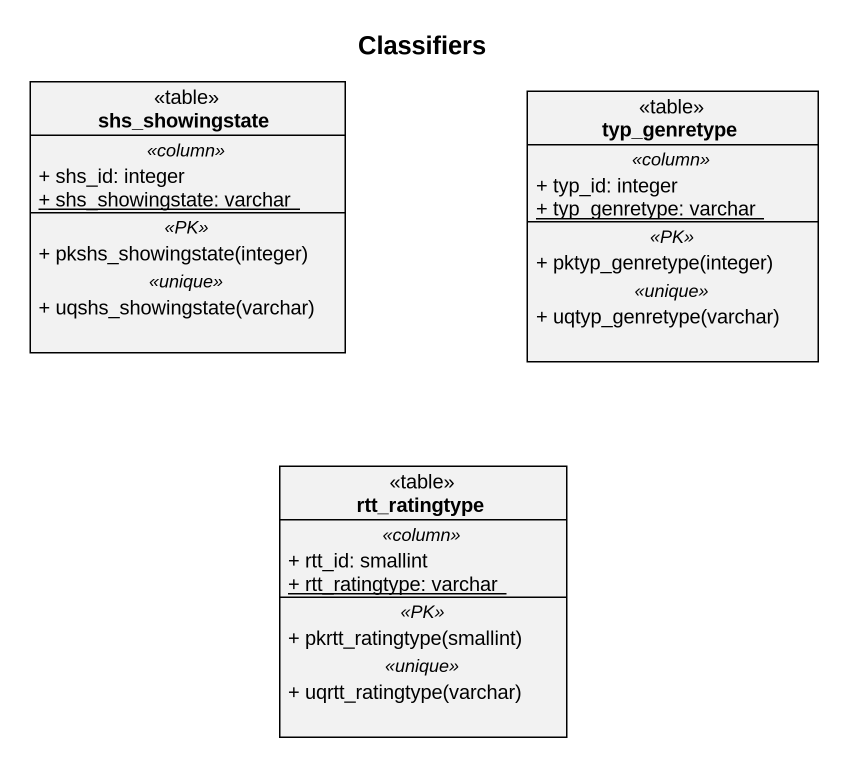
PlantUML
@startuml
title Classifiers
hide circle
hide empty members
skinparam classAttributeIconSize 0
class shs_showingstate <<table>> {
  .. <<column>> ..
  + shs_id: integer
  {static} + shs_showingstate: varchar
  .. <<PK>> ..
  + pkshs_showingstate(integer)
  .. <<unique>> ..
  + uqshs_showingstate(varchar)
}
class typ_genretype <<table>> {
  .. <<column>> ..
  + typ_id: integer
  {static} + typ_genretype: varchar
  .. <<PK>> ..
  + pktyp_genretype(integer)
  .. <<unique>> ..
  + uqtyp_genretype(varchar)
}
class rtt_ratingtype <<table>> {
  .. <<column>> ..
  + rtt_id: smallint
  {static} + rtt_ratingtype: varchar
  .. <<PK>> ..
  + pkrtt_ratingtype(smallint)
  .. <<unique>> ..
  + uqrtt_ratingtype(varchar)
}
@enduml
